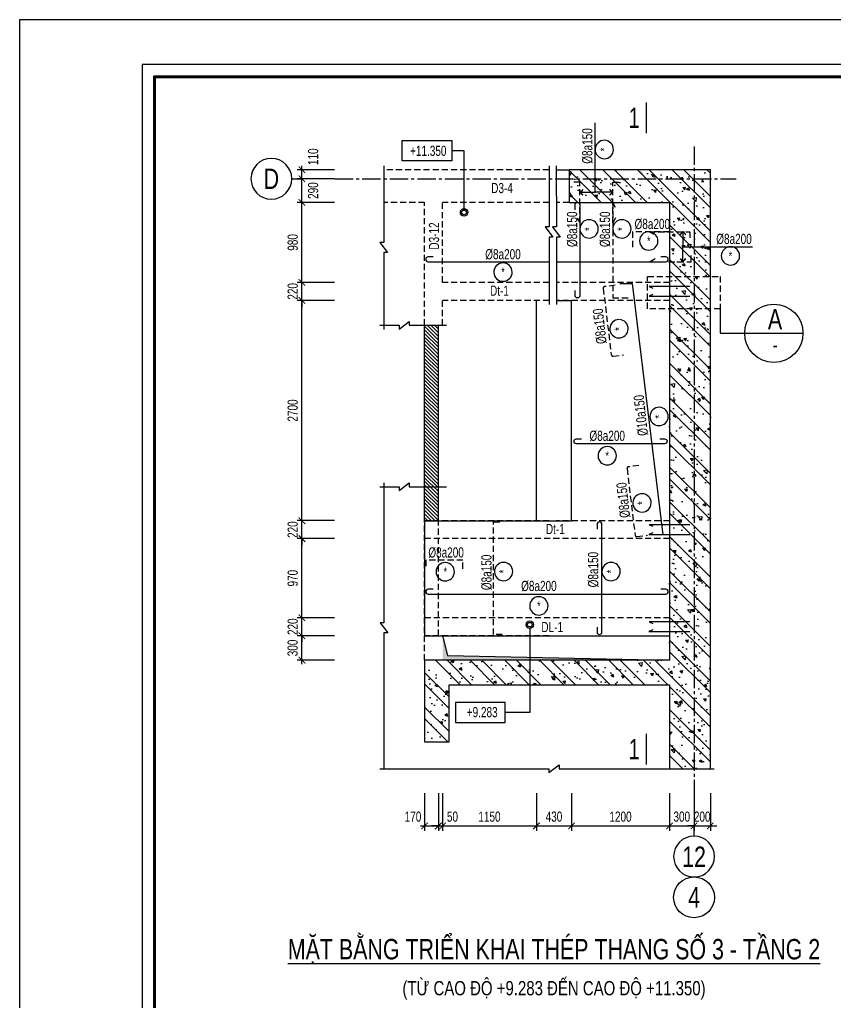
# Model space of a CAD drawing. Header units: millimetres. Extents: x -77370 to 109412, y -14880 to 214694.
# Drawn here: x 0 to 9989, y 123934 to 135977 of the extents above; entities that cross this region are included whole.
import ezdxf
from ezdxf.enums import TextEntityAlignment as Align

# ---------------------------------------------------------------- set-up
doc = ezdxf.new("R2010")
doc.units = ezdxf.units.MM
doc.header["$LTSCALE"] = 300
doc.header["$MEASUREMENT"] = 0
doc.header["$PDMODE"] = 66
doc.linetypes.add('CENTER2', pattern=[1.125, 0.75, -0.125, 0.125, -0.125])
doc.linetypes.add('HIDDEN', pattern=[0.375, 0.25, -0.125])
doc.layers.get('0').update_dxf_attribs({"linetype": 'CONTINUOUS'})
doc.layers.get('DEFPOINTS').update_dxf_attribs({"linetype": 'CONTINUOUS'})
for name, color, linetype in [('CDC-KHUNGTEN', 7, 'CONTINUOUS'), ('CDC.01.AXIS', 160, 'CENTER2'), ('CDC.02.DIM', 1, 'CONTINUOUS'), ('CDC.03.BORDER', 3, 'CONTINUOUS'), ('CDC.04.HIDDEN', 8, 'HIDDEN'), ('CDC.05.STEEL', 4, 'CONTINUOUS'), ('CDC.06.TEXT', 2, 'CONTINUOUS'), ('CDC.10.HATCH', 251, 'CONTINUOUS'), ('CDC.11.NOTE', 8, 'CONTINUOUS'), ('CDC.14.STEELNUM', 2, 'CONTINUOUS'), ('KCS_DIM', 1, 'CONTINUOUS'), ('KCS_STEEL_BOTTOM', 4, 'CONTINUOUS'), ('KCS_STEEL_TOP', 4, 'HIDDEN')]:
    doc.layers.add(name, color=color, linetype=linetype)
doc.styles.add('KCS_BIGTEXT', font='arial.ttf', dxfattribs={"width": 0.7})
doc.styles.add('KCS_SMTEXT', font='arial.ttf', dxfattribs={"width": 0.7})
doc.styles.add('SMTEXT', font='arial.ttf', dxfattribs={"width": 0.7})
doc.dimstyles.new('KCS_DIM50', dxfattribs={"dimscale": 2, "dimtxt": 62.5, "dimasz": 40, "dimexe": 30, "dimexo": 0, "dimgap": 25, "dimtad": 1, "dimdec": 0, "dimzin": 13, "dimdsep": 46, "dimtxsty": 'KCS_SMTEXT', "dimblk": 'ARCHTICK', "dimcen": 0, "dimdle": 25, "dimclrd": 1, "dimclre": 1, "dimclrt": 2, "dimadec": 0, "dimazin": 0, "dimtfac": 1, "dimtdec": 0, "dimtix": 1, "dimtmove": 2, "dimatfit": 3, "dimfxl": 1, "dimtolj": 1, "dimtzin": 13, "dimarcsym": 0})

# ---------------------------------------------------------------- blocks, each defined once
blk = doc.blocks.new('_ArchTick')
at = {"color": 0, "linetype": 'ByBlock', "const_width": 0.15}
blk.add_lwpolyline([(-0.5, -0.5), (0.5, 0.5)], dxfattribs=at)
blk = doc.blocks.new('*D239')
at = {"layer": 'CDC.02.DIM', "color": 1, "lineweight": -2, "transparency": 16777216}
for p, q in [((3857, 128427), (3397, 128427)), ((3457, 128077), (3457, 128477)), ((3857, 128127), (3397, 128127))]:
    blk.add_line(p, q, dxfattribs=at)
at = {"layer": 'DEFPOINTS', "color": 0, "transparency": 16777216}
for p in [(3457, 128427), (3857, 128427), (3857, 128127)]:
    blk.add_point(p, dxfattribs=at)
at = {"layer": 'CDC.02.DIM', "color": 1, "lineweight": -2, "transparency": 16777216, "xscale": 80, "yscale": 80, "zscale": 80}
for p, rotation in [((3457, 128427), 90), ((3457, 128127), 270)]:
    blk.add_blockref('_ArchTick', p, dxfattribs=dict(at, rotation=rotation))
at = {"layer": 'CDC.02.DIM', "color": 2, "transparency": 16777216, "insert": (3343, 128277), "char_height": 125, "attachment_point": 5, "rotation": 90, "style": 'KCS_SMTEXT'}
blk.add_mtext('\\A1;300', dxfattribs=at)
blk = doc.blocks.new('*D240')
at = {"layer": 'CDC.02.DIM', "color": 1, "lineweight": -2, "transparency": 16777216}
for p, q in [((3857, 129617), (3397, 129617)), ((3457, 128597), (3457, 129667)), ((3857, 128647), (3397, 128647))]:
    blk.add_line(p, q, dxfattribs=at)
at = {"layer": 'DEFPOINTS', "color": 0, "transparency": 16777216}
for p in [(3457, 129617), (3857, 129617), (3857, 128647)]:
    blk.add_point(p, dxfattribs=at)
at = {"layer": 'CDC.02.DIM', "color": 1, "lineweight": -2, "transparency": 16777216, "xscale": 80, "yscale": 80, "zscale": 80}
for p, rotation in [((3457, 129617), 90), ((3457, 128647), 270)]:
    blk.add_blockref('_ArchTick', p, dxfattribs=dict(at, rotation=rotation))
at = {"layer": 'CDC.02.DIM', "color": 2, "transparency": 16777216, "insert": (3344, 129132), "char_height": 125, "attachment_point": 5, "rotation": 90, "style": 'KCS_SMTEXT'}
blk.add_mtext('\\A1;970', dxfattribs=at)
blk = doc.blocks.new('*D241')
at = {"layer": 'CDC.02.DIM', "color": 1, "lineweight": -2, "transparency": 16777216}
for p, q in [((3857, 129837), (3397, 129837)), ((3457, 129837), (3457, 129917)), ((3457, 129617), (3457, 129837)), ((3857, 129617), (3397, 129617)), ((3457, 129617), (3457, 129537))]:
    blk.add_line(p, q, dxfattribs=at)
at = {"layer": 'DEFPOINTS', "color": 0, "transparency": 16777216}
for p in [(3457, 129837), (3857, 129837), (3857, 129617)]:
    blk.add_point(p, dxfattribs=at)
at = {"layer": 'CDC.02.DIM', "color": 1, "lineweight": -2, "transparency": 16777216, "xscale": 80, "yscale": 80, "zscale": 80}
for p, rotation in [((3457, 129837), 270), ((3457, 129617), 90)]:
    blk.add_blockref('_ArchTick', p, dxfattribs=dict(at, rotation=rotation))
at = {"layer": 'CDC.02.DIM', "color": 2, "transparency": 16777216, "insert": (3344, 129727), "char_height": 125, "attachment_point": 5, "rotation": 90, "style": 'KCS_SMTEXT'}
blk.add_mtext('\\A1;220', dxfattribs=at)
blk = doc.blocks.new('*D242')
at = {"layer": 'CDC.02.DIM', "color": 1, "lineweight": -2, "transparency": 16777216}
for p, q in [((3857, 132537), (3397, 132537)), ((3457, 129787), (3457, 132587)), ((3857, 129837), (3397, 129837))]:
    blk.add_line(p, q, dxfattribs=at)
at = {"layer": 'DEFPOINTS', "color": 0, "transparency": 16777216}
for p in [(3457, 132537), (3857, 132537), (3857, 129837)]:
    blk.add_point(p, dxfattribs=at)
at = {"layer": 'CDC.02.DIM', "color": 1, "lineweight": -2, "transparency": 16777216, "xscale": 80, "yscale": 80, "zscale": 80}
for p, rotation in [((3457, 132537), 90), ((3457, 129837), 270)]:
    blk.add_blockref('_ArchTick', p, dxfattribs=dict(at, rotation=rotation))
at = {"layer": 'CDC.02.DIM', "color": 2, "transparency": 16777216, "insert": (3344, 131187), "char_height": 125, "attachment_point": 5, "rotation": 90, "style": 'KCS_SMTEXT'}
blk.add_mtext('\\A1;2700', dxfattribs=at)
blk = doc.blocks.new('*D243')
at = {"layer": 'CDC.02.DIM', "color": 1, "lineweight": -2, "transparency": 16777216}
for p, q in [((3457, 132757), (3457, 132837)), ((3857, 132757), (3397, 132757)), ((3457, 132537), (3457, 132757)), ((3857, 132537), (3397, 132537)), ((3457, 132537), (3457, 132457))]:
    blk.add_line(p, q, dxfattribs=at)
at = {"layer": 'DEFPOINTS', "color": 0, "transparency": 16777216}
for p in [(3457, 132757), (3857, 132757), (3857, 132537)]:
    blk.add_point(p, dxfattribs=at)
at = {"layer": 'CDC.02.DIM', "color": 1, "lineweight": -2, "transparency": 16777216, "xscale": 80, "yscale": 80, "zscale": 80}
for p, rotation in [((3457, 132757), 270), ((3457, 132537), 90)]:
    blk.add_blockref('_ArchTick', p, dxfattribs=dict(at, rotation=rotation))
at = {"layer": 'CDC.02.DIM', "color": 2, "transparency": 16777216, "insert": (3344, 132647), "char_height": 125, "attachment_point": 5, "rotation": 90, "style": 'KCS_SMTEXT'}
blk.add_mtext('\\A1;220', dxfattribs=at)
blk = doc.blocks.new('*D244')
at = {"layer": 'CDC.02.DIM', "color": 1, "lineweight": -2, "transparency": 16777216}
for p, q in [((3857, 133737), (3397, 133737)), ((3457, 132707), (3457, 133787)), ((3857, 132757), (3397, 132757))]:
    blk.add_line(p, q, dxfattribs=at)
at = {"layer": 'DEFPOINTS', "color": 0, "transparency": 16777216}
for p in [(3457, 133737), (3857, 133737), (3857, 132757)]:
    blk.add_point(p, dxfattribs=at)
at = {"layer": 'CDC.02.DIM', "color": 1, "lineweight": -2, "transparency": 16777216, "xscale": 80, "yscale": 80, "zscale": 80}
for p, rotation in [((3457, 133737), 90), ((3457, 132757), 270)]:
    blk.add_blockref('_ArchTick', p, dxfattribs=dict(at, rotation=rotation))
at = {"layer": 'CDC.02.DIM', "color": 2, "transparency": 16777216, "insert": (3344, 133247), "char_height": 125, "attachment_point": 5, "rotation": 90, "style": 'KCS_SMTEXT'}
blk.add_mtext('\\A1;980', dxfattribs=at)
blk = doc.blocks.new('*D245')
at = {"layer": 'CDC.02.DIM', "color": 1, "lineweight": -2, "transparency": 16777216}
for p, q in [((3457, 133687), (3457, 134077)), ((3857, 134027), (3397, 134027)), ((3857, 133737), (3397, 133737))]:
    blk.add_line(p, q, dxfattribs=at)
at = {"layer": 'DEFPOINTS', "color": 0, "transparency": 16777216}
for p in [(3457, 134027), (3857, 134027), (3857, 133737)]:
    blk.add_point(p, dxfattribs=at)
at = {"layer": 'CDC.02.DIM', "color": 1, "lineweight": -2, "transparency": 16777216, "xscale": 80, "yscale": 80, "zscale": 80}
for p, rotation in [((3457, 134027), 90), ((3457, 133737), 270)]:
    blk.add_blockref('_ArchTick', p, dxfattribs=dict(at, rotation=rotation))
at = {"layer": 'CDC.02.DIM', "color": 2, "transparency": 16777216, "insert": (3594, 133882), "char_height": 125, "attachment_point": 5, "rotation": 90, "style": 'KCS_SMTEXT'}
blk.add_mtext('\\A1;290', dxfattribs=at)
blk = doc.blocks.new('*D246')
at = {"layer": 'CDC.02.DIM', "color": 1, "lineweight": -2, "transparency": 16777216}
for p, q in [((3457, 133977), (3457, 134187)), ((3857, 134137), (3397, 134137)), ((3857, 134027), (3397, 134027))]:
    blk.add_line(p, q, dxfattribs=at)
at = {"layer": 'DEFPOINTS', "color": 0, "transparency": 16777216}
for p in [(3457, 134137), (3857, 134137), (3857, 134027)]:
    blk.add_point(p, dxfattribs=at)
at = {"layer": 'CDC.02.DIM', "color": 1, "lineweight": -2, "transparency": 16777216, "xscale": 80, "yscale": 80, "zscale": 80}
for p, rotation in [((3457, 134137), 90), ((3457, 134027), 270)]:
    blk.add_blockref('_ArchTick', p, dxfattribs=dict(at, rotation=rotation))
at = {"layer": 'CDC.02.DIM', "color": 2, "transparency": 16777216, "insert": (3594, 134297), "char_height": 125, "attachment_point": 5, "rotation": 90, "style": 'KCS_SMTEXT'}
blk.add_mtext('\\A1;110', dxfattribs=at)
blk = doc.blocks.new('Vach')
at = {"layer": 'CDC.10.HATCH'}
h = blk.add_hatch(dxfattribs=at)
h.set_pattern_fill('AR-CONC', color=256, scale=1000, style=0)
h.paths.add_polyline_path([(0, 7341), (-174, 7341), (-248, 7305), (-248, 7378), (-321, 7341), (-500, 7341), (-500, 6310), (-3200, 6310), (-3200, 7010), (-3500, 7010), (-3500, 6010), (-3280, 6010), (-500, 6010), (-500, 400), (-1730, 400), (-1730, 0), (0, 0)])
h = blk.add_hatch(dxfattribs=at)
h.set_pattern_fill('AR-CONC', color=256, scale=50, style=0)
h.paths.add_polyline_path([(0, 7341), (-174, 7341), (-248, 7305), (-248, 7378), (-321, 7341), (-500, 7341), (-500, 6310), (-3200, 6310), (-3200, 7010), (-3500, 7010), (-3500, 6010), (-3280, 6010), (-500, 6010), (-500, 400), (-1730, 400), (-1730, 0), (0, 0)])
h = blk.add_hatch(dxfattribs=at)
h.set_pattern_fill('ANSI32', color=256, scale=800, style=0)
h.paths.add_polyline_path([(-500, 6010), (-500, 400), (-1730, 400), (-1730, 0), (0, 0), (0, 7341), (-174, 7341), (-321, 7341), (-500, 7341), (-500, 6310), (-3200, 6310), (-3200, 7010), (-3500, 7010), (-3500, 6010), (-3280, 6010)])
at = {"layer": 'CDC.01.AXIS'}
for p, q in [((-200, -285), (-200, 7641)), ((-4601, 110), (315, 110))]:
    blk.add_line(p, q, dxfattribs=at)
at = {"layer": 'CDC.03.BORDER'}
for p, q in [((-500, 6310), (-500, 7341)), ((0, 7341), (0, 0)), ((-3500, 7010), (-3200, 7010)), ((-3500, 6010), (-3500, 7010)), ((-3200, 7010), (-3200, 6310)), ((-3200, 7010), (-3200, 6310)), ((-3200, 6310), (-500, 6310)), ((-3280, 6010), (-3500, 6010)), ((-500, 6010), (-3330, 6010)), ((-500, 400), (-500, 6010)), ((-1730, 0), (-1730, 400)), ((-1730, 400), (-500, 400)), ((0, 0), (-1730, 0))]:
    blk.add_line(p, q, dxfattribs=at)
blk = doc.blocks.new('MB_9333_11400')
at = {"layer": 'CDC.10.HATCH'}
blk.add_hatch(color=256, dxfattribs=at).paths.add_polyline_path([(2537392, -691970), (2537392, -692270), (2537452, -692027), (2540172, -691970)])
h = blk.add_hatch(dxfattribs=at)
h.set_pattern_fill('ANSI31', color=256, scale=250, style=0)
h.paths.add_polyline_path([(2537172, -696076), (2537342, -696076), (2537342, -693680), (2537172, -693680)])
at = {"layer": 'CDC.02.DIM'}
for points in [[(2536622, -690639), (2538694, -690639), (2538694, -690592), (2538819, -690686), (2538819, -690639), (2540719, -690639)], [(2536674, -694145), (2536674, -692430), (2536627, -692430), (2536721, -692305), (2536674, -692305), (2536674, -690639)], [(2536622, -694095), (2536859, -694095), (2536859, -694049), (2536984, -694142), (2536984, -694095), (2537442, -694096)], [(2536622, -696075), (2536859, -696075), (2536859, -696028), (2536984, -696122), (2536984, -696075), (2537442, -696075)], [(2536671, -698030), (2536672, -697090), (2536625, -697090), (2536719, -696965), (2536672, -696965), (2536672, -696025)], [(2538696, -698030), (2538697, -697280), (2538650, -697280), (2538744, -697155), (2538697, -697155), (2538697, -696330)], [(2538785, -698030), (2538786, -697280), (2538739, -697280), (2538833, -697155), (2538786, -697155), (2538786, -696330)]]:
    blk.add_lwpolyline(points, dxfattribs=at)
at = {"layer": 'CDC.03.BORDER'}
for p, q in [((2537172, -692270), (2540172, -692270)), ((2537172, -693680), (2537172, -692270)), ((2537172, -693680), (2538972, -693680)), ((2537172, -693680), (2537172, -696076)), ((2537342, -693680), (2537342, -696076)), ((2538972, -693680), (2538972, -696380)), ((2538786, -696380), (2538972, -696380)), ((2538785, -697980), (2538942, -697980))]:
    blk.add_line(p, q, dxfattribs=at)
at = {"layer": 'CDC.04.HIDDEN'}
for p, q in [((2537172, -691970), (2537172, -693680)), ((2538697, -692270), (2537172, -692270)), ((2537342, -692270), (2537342, -693680)), ((2540172, -692490), (2537172, -692490)), ((2540172, -693460), (2537172, -693460)), ((2538697, -693680), (2537172, -693680)), ((2540172, -693680), (2538785, -693680)), ((2537172, -696076), (2537172, -697580)), ((2537392, -696076), (2537392, -696380)), ((2538697, -696380), (2537392, -696380)), ((2540172, -696380), (2538786, -696380)), ((2538697, -696600), (2537392, -696600)), ((2537392, -696600), (2537392, -697580)), ((2540172, -696600), (2538786, -696600)), ((2537172, -697580), (2536672, -697580)), ((2538697, -697580), (2537392, -697580)), ((2538942, -697580), (2538786, -697580)), ((2538696, -697980), (2536672, -697980))]:
    blk.add_line(p, q, dxfattribs=at)
at = {"layer": 'CDC.10.HATCH'}
blk.add_line((2538542, -693680), (2538542, -696380), dxfattribs=at)
blk.add_lwpolyline([(2537392, -692270), (2537452, -692027), (2540172, -691970)], dxfattribs=at)
at = {"layer": 'CDC.02.DIM'}
blk.add_blockref('Vach', (2540672, -697980), dxfattribs=at)
blk = doc.blocks.new('*D247')
at = {"layer": 'CDC.02.DIM', "color": 1, "lineweight": -2, "transparency": 16777216}
for p, q in [((3857, 128647), (3397, 128647)), ((3457, 128647), (3457, 128727)), ((3457, 128427), (3457, 128647)), ((3857, 128427), (3397, 128427)), ((3457, 128427), (3457, 128347))]:
    blk.add_line(p, q, dxfattribs=at)
at = {"layer": 'DEFPOINTS', "color": 0, "transparency": 16777216}
for p in [(3457, 128647), (3857, 128647), (3857, 128427)]:
    blk.add_point(p, dxfattribs=at)
at = {"layer": 'CDC.02.DIM', "color": 1, "lineweight": -2, "transparency": 16777216, "xscale": 80, "yscale": 80, "zscale": 80}
for p, rotation in [((3457, 128647), 270), ((3457, 128427), 90)]:
    blk.add_blockref('_ArchTick', p, dxfattribs=dict(at, rotation=rotation))
at = {"layer": 'CDC.02.DIM', "color": 2, "transparency": 16777216, "insert": (3344, 128537), "char_height": 125, "attachment_point": 5, "rotation": 90, "style": 'KCS_SMTEXT'}
blk.add_mtext('\\A1;220', dxfattribs=at)
blk = doc.blocks.new('*D248')
at = {"layer": 'CDC.02.DIM', "color": 1, "lineweight": -2, "transparency": 16777216}
for p, q in [((4958, 126496), (4958, 126036)), ((5128, 126496), (5128, 126036)), ((4908, 126096), (5178, 126096))]:
    blk.add_line(p, q, dxfattribs=at)
at = {"layer": 'DEFPOINTS', "color": 0, "transparency": 16777216}
for p in [(4958, 126496), (5128, 126496), (5128, 126096)]:
    blk.add_point(p, dxfattribs=at)
at = {"layer": 'CDC.02.DIM', "color": 1, "lineweight": -2, "transparency": 16777216, "xscale": 80, "yscale": 80, "zscale": 80, "rotation": 180}
blk.add_blockref('_ArchTick', (4958, 126096), dxfattribs=at)
at = {"layer": 'CDC.02.DIM', "color": 1, "lineweight": -2, "transparency": 16777216, "xscale": 80, "yscale": 80, "zscale": 80}
blk.add_blockref('_ArchTick', (5128, 126096), dxfattribs=at)
at = {"layer": 'CDC.02.DIM', "color": 2, "transparency": 16777216, "insert": (4817, 126209), "char_height": 125, "attachment_point": 5, "style": 'KCS_SMTEXT'}
blk.add_mtext('\\A1;170', dxfattribs=at)
blk = doc.blocks.new('*D249')
at = {"layer": 'CDC.02.DIM', "color": 1, "lineweight": -2, "transparency": 16777216}
for p, q in [((5128, 126496), (5128, 126036)), ((5178, 126496), (5178, 126036)), ((5128, 126096), (5048, 126096)), ((5128, 126096), (5178, 126096)), ((5178, 126096), (5258, 126096))]:
    blk.add_line(p, q, dxfattribs=at)
at = {"layer": 'DEFPOINTS', "color": 0, "transparency": 16777216}
for p in [(5128, 126496), (5178, 126496), (5178, 126096)]:
    blk.add_point(p, dxfattribs=at)
at = {"layer": 'CDC.02.DIM', "color": 1, "lineweight": -2, "transparency": 16777216, "xscale": 80, "yscale": 80, "zscale": 80}
blk.add_blockref('_ArchTick', (5128, 126096), dxfattribs=at)
at = {"layer": 'CDC.02.DIM', "color": 1, "lineweight": -2, "transparency": 16777216, "xscale": 80, "yscale": 80, "zscale": 80, "rotation": 180}
blk.add_blockref('_ArchTick', (5178, 126096), dxfattribs=at)
at = {"layer": 'CDC.02.DIM', "color": 2, "transparency": 16777216, "insert": (5300, 126209), "char_height": 125, "attachment_point": 5, "style": 'KCS_SMTEXT'}
blk.add_mtext('\\A1;50', dxfattribs=at)
blk = doc.blocks.new('*D250')
at = {"layer": 'CDC.02.DIM', "color": 1, "lineweight": -2, "transparency": 16777216}
for p, q in [((5178, 126496), (5178, 126036)), ((6328, 126496), (6328, 126036)), ((5128, 126096), (6378, 126096))]:
    blk.add_line(p, q, dxfattribs=at)
at = {"layer": 'DEFPOINTS', "color": 0, "transparency": 16777216}
for p in [(5178, 126496), (6328, 126496), (6328, 126096)]:
    blk.add_point(p, dxfattribs=at)
at = {"layer": 'CDC.02.DIM', "color": 1, "lineweight": -2, "transparency": 16777216, "xscale": 80, "yscale": 80, "zscale": 80, "rotation": 180}
blk.add_blockref('_ArchTick', (5178, 126096), dxfattribs=at)
at = {"layer": 'CDC.02.DIM', "color": 1, "lineweight": -2, "transparency": 16777216, "xscale": 80, "yscale": 80, "zscale": 80}
blk.add_blockref('_ArchTick', (6328, 126096), dxfattribs=at)
at = {"layer": 'CDC.02.DIM', "color": 2, "transparency": 16777216, "insert": (5753, 126209), "char_height": 125, "attachment_point": 5, "style": 'KCS_SMTEXT'}
blk.add_mtext('\\A1;1150', dxfattribs=at)
blk = doc.blocks.new('*D251')
at = {"layer": 'CDC.02.DIM', "color": 1, "lineweight": -2, "transparency": 16777216}
for p, q in [((6328, 126496), (6328, 126036)), ((6758, 126496), (6758, 126036)), ((6278, 126096), (6808, 126096))]:
    blk.add_line(p, q, dxfattribs=at)
at = {"layer": 'DEFPOINTS', "color": 0, "transparency": 16777216}
for p in [(6328, 126496), (6758, 126496), (6758, 126096)]:
    blk.add_point(p, dxfattribs=at)
at = {"layer": 'CDC.02.DIM', "color": 1, "lineweight": -2, "transparency": 16777216, "xscale": 80, "yscale": 80, "zscale": 80, "rotation": 180}
blk.add_blockref('_ArchTick', (6328, 126096), dxfattribs=at)
at = {"layer": 'CDC.02.DIM', "color": 1, "lineweight": -2, "transparency": 16777216, "xscale": 80, "yscale": 80, "zscale": 80}
blk.add_blockref('_ArchTick', (6758, 126096), dxfattribs=at)
at = {"layer": 'CDC.02.DIM', "color": 2, "transparency": 16777216, "insert": (6543, 126209), "char_height": 125, "attachment_point": 5, "style": 'KCS_SMTEXT'}
blk.add_mtext('\\A1;430', dxfattribs=at)
blk = doc.blocks.new('*D252')
at = {"layer": 'CDC.02.DIM', "color": 1, "lineweight": -2, "transparency": 16777216}
for p, q in [((6758, 126496), (6758, 126036)), ((7958, 126496), (7958, 126036)), ((6708, 126096), (8008, 126096))]:
    blk.add_line(p, q, dxfattribs=at)
at = {"layer": 'DEFPOINTS', "color": 0, "transparency": 16777216}
for p in [(6758, 126496), (7958, 126496), (7958, 126096)]:
    blk.add_point(p, dxfattribs=at)
at = {"layer": 'CDC.02.DIM', "color": 1, "lineweight": -2, "transparency": 16777216, "xscale": 80, "yscale": 80, "zscale": 80, "rotation": 180}
blk.add_blockref('_ArchTick', (6758, 126096), dxfattribs=at)
at = {"layer": 'CDC.02.DIM', "color": 1, "lineweight": -2, "transparency": 16777216, "xscale": 80, "yscale": 80, "zscale": 80}
blk.add_blockref('_ArchTick', (7958, 126096), dxfattribs=at)
at = {"layer": 'CDC.02.DIM', "color": 2, "transparency": 16777216, "insert": (7358, 126209), "char_height": 125, "attachment_point": 5, "style": 'KCS_SMTEXT'}
blk.add_mtext('\\A1;1200', dxfattribs=at)
blk = doc.blocks.new('*D253')
at = {"layer": 'CDC.02.DIM', "color": 1, "lineweight": -2, "transparency": 16777216}
for p, q in [((7958, 126496), (7958, 126036)), ((8258, 126496), (8258, 126036)), ((7908, 126096), (8308, 126096))]:
    blk.add_line(p, q, dxfattribs=at)
at = {"layer": 'DEFPOINTS', "color": 0, "transparency": 16777216}
for p in [(7958, 126496), (8258, 126496), (8258, 126096)]:
    blk.add_point(p, dxfattribs=at)
at = {"layer": 'CDC.02.DIM', "color": 1, "lineweight": -2, "transparency": 16777216, "xscale": 80, "yscale": 80, "zscale": 80, "rotation": 180}
blk.add_blockref('_ArchTick', (7958, 126096), dxfattribs=at)
at = {"layer": 'CDC.02.DIM', "color": 1, "lineweight": -2, "transparency": 16777216, "xscale": 80, "yscale": 80, "zscale": 80}
blk.add_blockref('_ArchTick', (8258, 126096), dxfattribs=at)
at = {"layer": 'CDC.02.DIM', "color": 2, "transparency": 16777216, "insert": (8108, 126209), "char_height": 125, "attachment_point": 5, "style": 'KCS_SMTEXT'}
blk.add_mtext('\\A1;300', dxfattribs=at)
blk = doc.blocks.new('*D254')
at = {"layer": 'CDC.02.DIM', "color": 1, "lineweight": -2, "transparency": 16777216}
for p, q in [((8258, 126496), (8258, 126036)), ((8458, 126496), (8458, 126036)), ((8258, 126096), (8178, 126096)), ((8258, 126096), (8458, 126096)), ((8458, 126096), (8538, 126096))]:
    blk.add_line(p, q, dxfattribs=at)
at = {"layer": 'DEFPOINTS', "color": 0, "transparency": 16777216}
for p in [(8258, 126496), (8458, 126496), (8458, 126096)]:
    blk.add_point(p, dxfattribs=at)
at = {"layer": 'CDC.02.DIM', "color": 1, "lineweight": -2, "transparency": 16777216, "xscale": 80, "yscale": 80, "zscale": 80}
blk.add_blockref('_ArchTick', (8258, 126096), dxfattribs=at)
at = {"layer": 'CDC.02.DIM', "color": 1, "lineweight": -2, "transparency": 16777216, "xscale": 80, "yscale": 80, "zscale": 80, "rotation": 180}
blk.add_blockref('_ArchTick', (8458, 126096), dxfattribs=at)
at = {"layer": 'CDC.02.DIM', "color": 2, "transparency": 16777216, "insert": (8358, 126209), "char_height": 125, "attachment_point": 5, "style": 'KCS_SMTEXT'}
blk.add_mtext('\\A1;200', dxfattribs=at)
blk = doc.blocks.new('_Axis name')
at = {"layer": 'KCS_DIM'}
blk.add_line((0, 2.5), (0, 0), dxfattribs=at)
blk.add_circle((0, 7.5), 5, dxfattribs=at)
at = {"layer": 'KCS_DIM', "color": 4, "style": 'KCS_BIGTEXT', "width": 0.75}
blk.add_attdef('.', text='', height=5, dxfattribs=at).set_placement((0, 7.5), align=Align.MIDDLE)
blk = doc.blocks.new('GCC_01')
at = {"layer": 'CDC.06.TEXT', "color": 4}
blk.add_line((0, 0), (0, 375), dxfattribs=at)
at = {"layer": 'CDC.06.TEXT', "color": 4, "style": 'KCS_BIGTEXT', "width": 0.6}
blk.add_attdef('1', text='', height=250, dxfattribs=at).set_placement((-83, 62), align=Align.RIGHT)
blk = doc.blocks.new('Khung tên chuẩn')
at = {"layer": 'CDC-KHUNGTEN', "color": 8}
blk.add_lwpolyline([(75096, 1100), (83000, 1100), (83000, 58300), (3000, 58300), (3000, 1100), (75096, 1100)], dxfattribs=at)
at = {"layer": 'CDC-KHUNGTEN', "color": 255, "lineweight": 60}
blk.add_lwpolyline([(74900, 1400), (74900, 58000), (3300, 58000), (3300, 1400), (74900, 1400)], close=True, dxfattribs=at)
at = {"layer": 'DEFPOINTS', "color": 1, "ltscale": 0.2}
blk.add_lwpolyline([(0, 0), (0, 59400), (84100, 59400), (84100, 0), (0, 0)], close=True, dxfattribs=at)

msp = doc.modelspace()

# ---------------------------------------------------------------- linework, layer by layer
at = {"layer": 'CDC.02.DIM', "linetype": 'ByBlock'}
for points in [[(4683.8, 134494.1), (5292.4, 134494.1), (5292.4, 134246.1), (4683.8, 134246.1)], [(5335.2, 127362.3), (5943.8, 127362.3), (5943.8, 127610.2), (5335.2, 127610.2)]]:
    msp.add_lwpolyline(points, close=True, dxfattribs=at)
for points in [[(5442.4, 133660.5), (5442.4, 134370.1), (5292.4, 134370.1)], [(6246.7, 128517), (6246.7, 127486.3), (5943.8, 127486.3)]]:
    msp.add_lwpolyline(points, dxfattribs=at)
at = {"layer": 'CDC.02.DIM', "lineweight": -2}
for centre in [(5442.4, 133614.8), (6246.7, 128562.6)]:
    msp.add_circle(centre, 45.6, dxfattribs=at)
at = {"layer": 'CDC.02.DIM', "color": 3, "linetype": 'ByBlock'}
for centre in [(5442.4, 133614.8), (6246.7, 128562.6)]:
    msp.add_circle(centre, 28.2, dxfattribs=at)
at = {"layer": 'CDC.02.DIM'}
msp.add_circle((8258.5, 125220.6), 250, dxfattribs=at)
at = {"layer": 'CDC.05.STEEL'}
for points in [[(7755.6, 132607.4), (7707, 132586.9), (8208.5, 132586.9)], [(8208.5, 132706.9), (7708.5, 132706.9), (7755.6, 132687.7)], [(8208.1, 129787.5), (7708.1, 129787.5), (7755.3, 129768.3)], [(7755.3, 129688), (7706.7, 129667.5), (8208.1, 129667.5)], [(8208.1, 128597.5), (7708.1, 128597.5), (7755.3, 128578.3)], [(7755.3, 128498), (7706.7, 128477.5), (8208.1, 128477.5)]]:
    msp.add_lwpolyline(points, dxfattribs=at)
at = {"layer": 'CDC.06.TEXT', "color": 8}
msp.add_line((8878.2, 132133.8), (9592.5, 132133.8), dxfattribs=at)
msp.add_circle((9235.4, 132133.8), 357.1, dxfattribs=at)
at = {"layer": 'CDC.11.NOTE'}
for p, q in [((8578.2, 132433.8), (8578.2, 132133.8)), ((8578.2, 132133.8), (8878.2, 132133.8))]:
    msp.add_line(p, q, dxfattribs=at)
at = {"layer": 'CDC.11.NOTE', "elevation": 0}
for points in [[(6861.2, 133861.5), (6895.4, 133827.4), (6897.6, 133829.7), (6864.4, 133861.5), (6897.6, 133893.4), (6895.4, 133895.7), (6861.2, 133861.5), (7046.8, 133861.5), (7046.8, 134712.3)], [(7262.8, 133861.5), (7228.7, 133827.4), (7226.4, 133829.7), (7259.6, 133861.5), (7226.4, 133893.4), (7228.7, 133895.7), (7262.8, 133861.5), (7046.8, 133861.5), (7046.8, 134712.3)], [(8122.6, 133379.9), (8088.5, 133345.8), (8090.7, 133343.5), (8122.6, 133376.7), (8154.5, 133343.5), (8156.8, 133345.8), (8122.6, 133379.9), (8122.6, 133194.3), (8973.3, 133194.3)], [(8122.6, 133010.3), (8088.5, 133044.4), (8090.7, 133046.7), (8122.6, 133013.5), (8154.5, 133046.7), (8156.8, 133044.4), (8122.6, 133010.3), (8122.6, 133194.3), (8973.3, 133194.3)]]:
    msp.add_lwpolyline(points, dxfattribs=at)
at = {"layer": 'CDC.11.NOTE', "linetype": 'HIDDEN'}
msp.add_lwpolyline([(8578.2, 132830.6), (8578.2, 132433.8), (7689.3, 132433.8), (7689.3, 132830.6)], close=True, dxfattribs=at)
at = {"layer": 'CDC.14.STEELNUM', "color": 8}
for centre, start, end in [((7159.3, 134385.6), 180, 177.70756), ((6973.6, 133412.6), 182.29244, 180), ((7375.2, 133412.6), 182.29244, 180), ((7703.9, 133264.9), 90, 87.70756), ((8704.4, 133081.8), 90, 87.70756), ((5918.8, 132882.8), 92.29244, 90), ((7339.2, 132188.9), 90, 87.70756), ((7830.5, 131113.8), 270, 267.70756), ((7194.9, 130632.3), 92.29247, 90.00003), ((7621.2, 130054.6), 270, 267.70756), ((5212, 129210.5), 90, 87.70756), ((5926.1, 129212.9), 182.29244, 180), ((7242.6, 129212.9), 182.29244, 180), ((6358.2, 128792.3), 92.29245, 90.00001)]:
    msp.add_arc(centre, 112.5, start, end, dxfattribs=at)
at = {"layer": 'KCS_STEEL_BOTTOM', "color": 4, "elevation": 0}
msp.add_lwpolyline([(6801.2, 133646.9), (6801.2, 133706.9, -1), (6861.2, 133706.9), (6861.2, 132596.9, -1), (6801.2, 132596.9), (6801.2, 132656.9)], format="xyb", dxfattribs=at)
at = {"layer": 'KCS_STEEL_BOTTOM', "color": 4}
for points in [[(5063.5, 133070.3), (5003.5, 133070.3, 1), (5003.5, 133010.3), (6483.7, 133010.3)], [(6572.5, 133010.3), (7913.5, 133010.3, 1), (7913.5, 133070.3), (7853.5, 133070.3)], [(7838.5, 130839.8), (7898.5, 130839.8, -1), (7898.5, 130779.8), (6818.5, 130779.8, -1), (6818.5, 130839.8), (6878.5, 130839.8)], [(7070.1, 128531.9), (7070.1, 128471.9, 1), (7130.1, 128471.9), (7130.1, 129791.9, 1), (7070.1, 129791.9), (7070.1, 129731.9)], [(5063.5, 128996.3), (5003.5, 128996.3, 1), (5003.5, 128936.3), (7913.5, 128936.3, 1), (7913.5, 128996.3), (7853.5, 128996.3)]]:
    msp.add_lwpolyline(points, format="xyb", dxfattribs=at)
msp.add_lwpolyline([(7349.9, 132741.6), (7499.9, 132741.6), (7874.2, 129661.4)], dxfattribs=at)
at = {"layer": 'KCS_STEEL_TOP', "elevation": 0}
for points in [[(6826, 133547.9), (6861.2, 133486.9), (6861.2, 133986.9), (6761.2, 133986.9)], [(7298, 133547.9), (7262.8, 133486.9), (7262.8, 133986.9), (7362.8, 133986.9)], [(7298, 133676), (7262.8, 133736.9), (7262.8, 132566.9), (7462.8, 132566.9)]]:
    msp.add_lwpolyline(points, dxfattribs=at)
at = {"layer": 'KCS_STEEL_TOP'}
for points in [[(7958.5, 133377.3), (7958.5, 133377.3), (7503.5, 133377.3), (7503.5, 133177.3)], [(7769.4, 133342.1), (7708.4, 133377.3), (8208.4, 133377.3), (8208.4, 133277.3)], [(7782.8, 133045.5), (7721.8, 133010.3), (8221.8, 133010.3), (8221.8, 133110.3)], [(5909, 128441.9), (5804, 128441.9), (5804, 129821.9), (5909, 129821.9)], [(5428.5, 129248.3), (5428.5, 129353.3), (4973.5, 129353.3), (4973.5, 129248.3)]]:
    msp.add_lwpolyline(points, dxfattribs=at)
at = {"layer": 'KCS_STEEL_TOP', "color": 4}
for points in [[(7292.8, 132721.6), (7163.7, 132705.9, 0.4142136), (7146.3, 132683.6), (7245.2, 131869.7, 0.4142136), (7267.5, 131852.2), (7396.5, 131867.9)], [(7583.9, 130512.2), (7454.8, 130496.6, 0.4142136), (7437.4, 130474.3), (7536.3, 129660.3, 0.4142136), (7558.6, 129642.9), (7687.6, 129658.5)]]:
    msp.add_lwpolyline(points, format="xyb", dxfattribs=at)

# ---------------------------------------------------------------- block references
at = {"xscale": 0.5000000002619345, "yscale": 0.5000000002619345, "zscale": 0.5000000002619345}
msp.add_blockref('Khung tên chuẩn', (0, 106277), dxfattribs=at)
at = {"layer": 'CDC.02.DIM'}
ref = msp.add_blockref('_Axis name', (3457.3, 134026.9), dxfattribs=dict(at, xscale=-50, yscale=50, zscale=50, rotation=90))
ref.add_attrib('.', 'D', dxfattribs={"layer": 'KCS_DIM', "color": 4, "height": 250, "style": 'KCS_BIGTEXT', "width": 0.75}).set_placement((3082.3, 134026.9), align=Align.MIDDLE)
ref = msp.add_blockref('_Axis name', (8258.5, 126095.6), dxfattribs=dict(at, xscale=-50, yscale=50, zscale=50, rotation=180))
ref.add_attrib('.', '12', dxfattribs={"layer": 'KCS_DIM', "color": 4, "height": 250, "style": 'KCS_BIGTEXT', "width": 0.75}).set_placement((8258.5, 125720.6), align=Align.MIDDLE)
at = {"layer": 'CDC.04.HIDDEN', "xscale": -1, "rotation": 180}
msp.add_blockref('MB_9333_11400', (-2532213.2, -563843.4), dxfattribs=at)
at = {"layer": 'CDC.06.TEXT'}
ref = msp.add_blockref('GCC_01', (7676.1, 134587), dxfattribs=at)
ref.add_attrib('1', '1', dxfattribs={"color": 4, "height": 250, "style": 'KCS_BIGTEXT', "width": 0.7}).set_placement((7592.7, 134649.5), align=Align.RIGHT)
ref = msp.add_blockref('GCC_01', (7676.1, 126849), dxfattribs=at)
ref.add_attrib('1', '1', dxfattribs={"color": 4, "height": 250, "style": 'KCS_BIGTEXT', "width": 0.7}).set_placement((7592.7, 126911.5), align=Align.RIGHT)

# ---------------------------------------------------------------- texts
at = {"layer": 'CDC.02.DIM', "color": 2, "linetype": 'ByBlock', "style": 'KCS_SMTEXT', "width": 0.7}
for s, p in [('+11.350', (4781.3, 134306.9)), ('+9.283', (5475.8, 127427.9))]:
    msp.add_text(s, height=125, dxfattribs=at).set_placement(p)
at = {"layer": 'CDC.02.DIM', "color": 4, "style": 'KCS_BIGTEXT', "width": 0.75}
msp.add_attdef('4', text='.', height=250, dxfattribs=at).set_placement((8258.5, 125220.6), align=Align.MIDDLE)
at = {"layer": 'CDC.06.TEXT', "style": 'KCS_SMTEXT', "width": 0.7}
for s, rotation, p in [('%%C8a150', 90, (6950.7, 134428.8)), ('%%C8a150', 90, (6765, 133408.1)), ('%%C8a150', 90, (7166.6, 133408.1)), ('D3-12', 90, (5073.9, 133325.2)), ('%%C8a150', 96.30059, (7102.2, 132219.3)), ('%%C10a150', 96.30059, (7605.7, 131127)), ('%%C8a200', 0.00003, (7194.9, 130877.3)), ('%%C8a150', 96.30059, (7390.4, 130088.1)), ('%%C8a150', 90, (5716.2, 129202.9)), ('%%C8a150', 90, (7022.6, 129237)), ('%%C8a200', 0.00001, (6358.2, 129037))]:
    msp.add_text(s, height=125, rotation=rotation, dxfattribs=at).set_placement(p, align=Align.MIDDLE)
for s, p in [('D3-4', (5907.1, 133913.6)), ('%%C8a200', (7747.1, 133473.5)), ('%%C8a200', (8747.6, 133290.4)), ('%%C8a200', (5918.8, 133102.8)), ('Dt-1', (5875.8, 132654.9)), ('Dt-1', (6559.6, 129733.9)), ('%%C8a200', (5222, 129447.8)), ('DL-1', (6521.2, 128533.1))]:
    msp.add_text(s, height=125, dxfattribs=at).set_placement(p, align=Align.MIDDLE)
at = {"layer": 'CDC.06.TEXT', "style": 'SMTEXT', "width": 0.75}
for s, height, p in [('A', 250, (9250.2, 132306.8)), ('-', 178.6, (9250.2, 131992))]:
    msp.add_text(s, height=height, dxfattribs=at).set_placement(p, align=Align.MIDDLE_CENTER)
at = {"layer": 'CDC.06.TEXT', "color": 4, "style": 'KCS_SMTEXT', "width": 0.75}
for s, height, p in [('%%UMẶT BẰNG TRIỂN KHAI THÉP THANG SỐ 3 - TẦNG 2', 250, (6543.5, 124595.6)), ('(TỪ CAO ĐỘ +9.283 ĐẾN CAO ĐỘ +11.350)', 175, (6543.5, 124107.5))]:
    msp.add_text(s, height=height, dxfattribs=at).set_placement(p, align=Align.MIDDLE)
at = {"layer": 'CDC.14.STEELNUM', "style": 'KCS_SMTEXT', "width": 0.7}
for rotation, p in [(90, (7159.3, 134385.6)), (90, (6973.6, 133410.3)), (90, (7375.3, 133410.3)), (96.30059, (7339.2, 132188.9)), (96.30059, (7830.5, 131113.8)), (0.00003, (7194.9, 130632.3)), (96.30059, (7621.2, 130054.6)), (90, (5926.1, 129212.9)), (90, (7242.6, 129212.9)), (0.00001, (6358.2, 128792.3))]:
    msp.add_text('*', height=112.5, rotation=rotation, dxfattribs=at).set_placement(p, align=Align.MIDDLE)
for p in [(7703.9, 133264.9), (8704.4, 133081.8), (5918.8, 132882.8), (5212, 129210.5)]:
    msp.add_text('*', height=112.5, dxfattribs=at).set_placement(p, align=Align.MIDDLE)

# ---------------------------------------------------------------- dimensions: what is measured, and where the dimension line sits
at = {"layer": 'CDC.02.DIM'}
for base, p1, p2, picture, middle in [((3457.3, 134136.9), (3857.3, 134026.9), (3857.3, 134136.9), '*D246', (3593.5, 134297.5)), ((3457.3, 134026.9), (3857.3, 133736.9), (3857.3, 134026.9), '*D245', (3593.5, 133881.9))]:
    dim = msp.add_linear_dim(base=base, p1=p1, p2=p2, angle=270, dimstyle='KCS_DIM50', dxfattribs=at)
    dim.commit()
    dim.dimension.update_dxf_attribs({"geometry": picture, "text_midpoint": middle, "dimtype": 160})
for base, p1, p2, picture, middle in [((3457.3, 133736.9), (3857.3, 132756.9), (3857.3, 133736.9), '*D244', (3343.5, 133246.9)), ((3457.3, 132756.9), (3857.3, 132536.9), (3857.3, 132756.9), '*D243', (3343.5, 132646.9)), ((3457.3, 132536.9), (3857.3, 129836.9), (3857.3, 132536.9), '*D242', (3343.5, 131186.9)), ((3457.3, 129836.9), (3857.3, 129616.9), (3857.3, 129836.9), '*D241', (3343.5, 129726.9)), ((3457.3, 129616.9), (3857.3, 128646.9), (3857.3, 129616.9), '*D240', (3343.5, 129131.9)), ((3457.3, 128646.9), (3857.3, 128426.9), (3857.3, 128646.9), '*D247', (3343.5, 128536.9)), ((3457.3, 128426.9), (3857.3, 128126.9), (3857.3, 128426.9), '*D239', (3343.5, 128276.9))]:
    dim = msp.add_linear_dim(base=base, p1=p1, p2=p2, angle=270, dimstyle='KCS_DIM50', dxfattribs=at)
    dim.commit()
    dim.dimension.update_dxf_attribs({"geometry": picture, "text_midpoint": middle})
for base, p1, p2, picture, middle in [((5128.5, 126095.6), (4958.5, 126495.6), (5128.5, 126495.6), '*D248', (4816.8, 126209.4)), ((5178.5, 126095.6), (5128.5, 126495.6), (5178.5, 126495.6), '*D249', (5299.8, 126209.4))]:
    dim = msp.add_linear_dim(base=base, p1=p1, p2=p2, dimstyle='KCS_DIM50', dxfattribs=at)
    dim.commit()
    dim.dimension.update_dxf_attribs({"geometry": picture, "text_midpoint": middle, "dimtype": 160})
for base, p1, p2, picture, middle in [((6328.5, 126095.6), (5178.5, 126495.6), (6328.5, 126495.6), '*D250', (5753.5, 126209.4)), ((6758.5, 126095.6), (6328.5, 126495.6), (6758.5, 126495.6), '*D251', (6543.5, 126209.5)), ((7958.5, 126095.6), (6758.5, 126495.6), (7958.5, 126495.6), '*D252', (7358.5, 126209.4)), ((8258.5, 126095.6), (7958.5, 126495.6), (8258.5, 126495.6), '*D253', (8108.5, 126209.5)), ((8458.5, 126095.6), (8258.5, 126495.6), (8458.5, 126495.6), '*D254', (8358.5, 126209.4))]:
    dim = msp.add_linear_dim(base=base, p1=p1, p2=p2, dimstyle='KCS_DIM50', dxfattribs=at)
    dim.commit()
    dim.dimension.update_dxf_attribs({"geometry": picture, "text_midpoint": middle})

doc.saveas('drawing.dxf')
